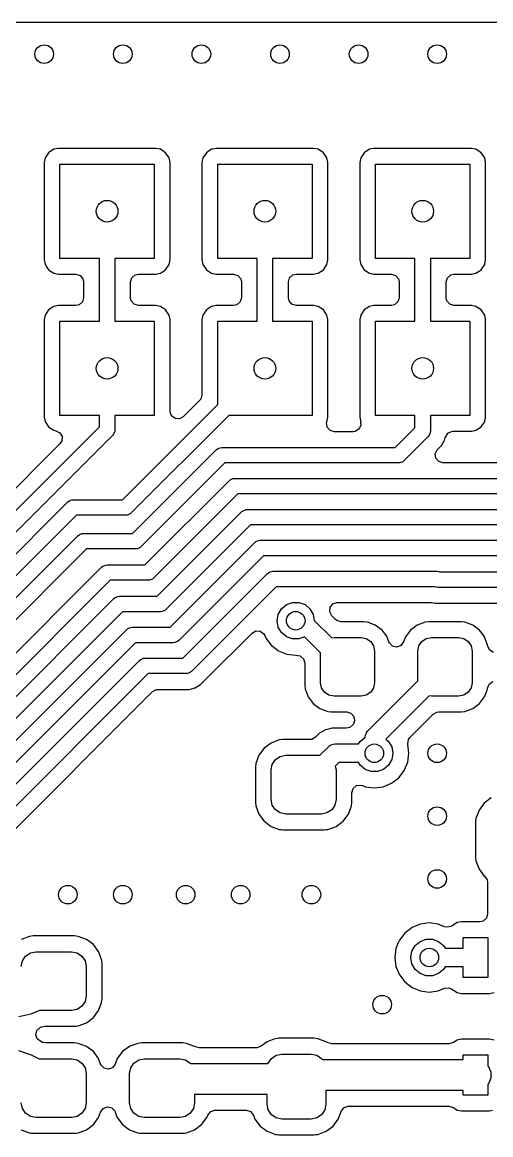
# Model space of a CAD drawing. Extents: x 5.33 to 7.27, y -5.07 to -3.93.
# Drawn here: x 6.186 to 6.484, y -4.638 to -3.93 of the extents above; entities that cross this region are included whole.
import ezdxf

# ---------------------------------------------------------------- set-up
doc = ezdxf.new("R2010")
doc.units = 0
doc.header["$MEASUREMENT"] = 0
doc.layers.add('BLACK', color=7, linetype='CONTINUOUS')

msp = doc.modelspace()

# ---------------------------------------------------------------- linework, layer by layer
at = {"layer": 'BLACK', "linetype": 'CONTINUOUS'}
for p, q in [((5.33467, -3.9297), (7.26533, -3.9297)), ((6.20278, -4.01278), (6.20056, -4.01609)), ((6.20609, -4.01056), (6.20278, -4.01278)), ((6.20901, -4.00998), (6.20609, -4.01056)), ((6.27099, -4.00998), (6.20901, -4.00998)), ((6.20901, -4.00998), (6.20901, -4.00998)), ((6.27391, -4.01056), (6.27099, -4.00998)), ((6.27722, -4.01278), (6.27391, -4.01056)), ((6.27944, -4.01609), (6.27722, -4.01278)), ((6.30317, -4.01278), (6.30096, -4.01609)), ((6.30648, -4.01056), (6.30317, -4.01278)), ((6.30941, -4.00998), (6.30648, -4.01056)), ((6.37138, -4.00998), (6.30941, -4.00998)), ((6.30941, -4.00998), (6.30941, -4.00998)), ((6.3743, -4.01056), (6.37138, -4.00998)), ((6.37762, -4.01278), (6.3743, -4.01056)), ((6.37983, -4.01609), (6.37762, -4.01278)), ((6.40356, -4.01278), (6.40135, -4.01609)), ((6.40688, -4.01056), (6.40356, -4.01278)), ((6.4098, -4.00998), (6.40688, -4.01056)), ((6.47177, -4.00998), (6.4098, -4.00998)), ((6.4098, -4.00998), (6.4098, -4.00998)), ((6.4747, -4.01056), (6.47177, -4.00998)), ((6.47801, -4.01278), (6.4747, -4.01056)), ((6.48023, -4.01609), (6.47801, -4.01278)), ((6.20056, -4.01609), (6.19998, -4.01901)), ((6.19998, -4.01901), (6.19998, -4.08099)), ((6.21, -4.08), (6.21, -4.02)), ((6.21, -4.02), (6.27, -4.02)), ((6.27, -4.02), (6.27, -4.08)), ((6.28002, -4.01901), (6.27944, -4.01609)), ((6.28002, -4.08099), (6.28002, -4.01901)), ((6.28002, -4.01901), (6.28002, -4.01901)), ((6.28002, -4.01901), (6.28002, -4.01901)), ((6.30096, -4.01609), (6.30037, -4.01901)), ((6.30037, -4.01901), (6.30037, -4.08099)), ((6.31039, -4.08), (6.31039, -4.02)), ((6.31039, -4.02), (6.37039, -4.02)), ((6.37039, -4.02), (6.37039, -4.08)), ((6.38041, -4.01901), (6.37983, -4.01609)), ((6.38041, -4.08099), (6.38041, -4.01901)), ((6.38041, -4.01901), (6.38041, -4.01901)), ((6.38041, -4.01901), (6.38041, -4.01901)), ((6.40135, -4.01609), (6.40077, -4.01901)), ((6.40077, -4.01901), (6.40077, -4.08099)), ((6.41079, -4.08), (6.41079, -4.02)), ((6.41079, -4.02), (6.47079, -4.02)), ((6.47079, -4.02), (6.47079, -4.08)), ((6.48081, -4.01901), (6.48023, -4.01609)), ((6.48081, -4.08099), (6.48081, -4.01901)), ((6.48081, -4.01901), (6.48081, -4.01901)), ((6.48081, -4.01901), (6.48081, -4.01901)), ((6.19998, -4.08099), (6.19998, -4.08099)), ((6.19998, -4.08099), (6.20056, -4.08391)), ((6.20056, -4.08391), (6.20278, -4.08722)), ((6.23508, -4.08), (6.21, -4.08)), ((6.23508, -4.12), (6.23508, -4.08)), ((6.27, -4.08), (6.24492, -4.08)), ((6.24492, -4.08), (6.24492, -4.12)), ((6.27722, -4.08722), (6.27944, -4.08391)), ((6.27944, -4.08391), (6.28002, -4.08099)), ((6.30037, -4.08099), (6.30037, -4.08099)), ((6.30037, -4.08099), (6.30096, -4.08391)), ((6.30096, -4.08391), (6.30317, -4.08722)), ((6.33547, -4.08), (6.31039, -4.08)), ((6.33547, -4.08984), (6.33547, -4.08)), ((6.37039, -4.08), (6.34531, -4.08)), ((6.34531, -4.08), (6.34531, -4.08984)), ((6.37762, -4.08722), (6.37983, -4.08391)), ((6.37983, -4.08391), (6.38041, -4.08099)), ((6.40077, -4.08099), (6.40077, -4.08099)), ((6.40077, -4.08099), (6.40135, -4.08391)), ((6.40135, -4.08391), (6.40356, -4.08722)), ((6.43587, -4.08), (6.41079, -4.08)), ((6.43587, -4.12), (6.43587, -4.08)), ((6.47079, -4.08), (6.44571, -4.08)), ((6.44571, -4.08), (6.44571, -4.12)), ((6.47801, -4.08722), (6.48023, -4.08391)), ((6.48023, -4.08391), (6.48081, -4.08099)), ((6.20278, -4.08722), (6.20609, -4.08944)), ((6.20609, -4.08944), (6.20609, -4.08944)), ((6.20609, -4.08944), (6.20901, -4.09002)), ((6.20901, -4.09002), (6.2201, -4.09002)), ((6.2201, -4.09002), (6.22278, -4.09081)), ((6.22278, -4.09081), (6.22461, -4.09292)), ((6.25494, -4.09498), (6.25573, -4.0923)), ((6.25573, -4.0923), (6.25784, -4.09047)), ((6.25784, -4.09047), (6.2599, -4.09002)), ((6.2599, -4.09002), (6.27099, -4.09002)), ((6.27099, -4.09002), (6.27268, -4.08968)), ((6.27099, -4.09002), (6.27099, -4.09002)), ((6.27099, -4.09002), (6.27099, -4.09002)), ((6.27099, -4.09002), (6.27099, -4.09002)), ((6.27268, -4.08968), (6.27391, -4.08944)), ((6.27391, -4.08944), (6.27722, -4.08722)), ((6.30317, -4.08722), (6.30648, -4.08944)), ((6.30648, -4.08944), (6.30648, -4.08944)), ((6.30648, -4.08944), (6.30941, -4.09002)), ((6.30941, -4.09002), (6.32049, -4.09002)), ((6.32049, -4.09002), (6.32317, -4.09081)), ((6.32317, -4.09081), (6.325, -4.09292)), ((6.33547, -4.12), (6.33547, -4.08984)), ((6.34531, -4.08984), (6.34531, -4.12)), ((6.35533, -4.09498), (6.35612, -4.0923)), ((6.35612, -4.0923), (6.35823, -4.09047)), ((6.35823, -4.09047), (6.3603, -4.09002)), ((6.3603, -4.09002), (6.37138, -4.09002)), ((6.37138, -4.09002), (6.37307, -4.08968)), ((6.37138, -4.09002), (6.37138, -4.09002)), ((6.37138, -4.09002), (6.37138, -4.09002)), ((6.37138, -4.09002), (6.37138, -4.09002)), ((6.37307, -4.08968), (6.3743, -4.08944)), ((6.3743, -4.08944), (6.37762, -4.08722)), ((6.40356, -4.08722), (6.40688, -4.08944)), ((6.40688, -4.08944), (6.40688, -4.08944)), ((6.40688, -4.08944), (6.4098, -4.09002)), ((6.4098, -4.09002), (6.42089, -4.09002)), ((6.42089, -4.09002), (6.42357, -4.09081)), ((6.42357, -4.09081), (6.4254, -4.09292)), ((6.45573, -4.09498), (6.45652, -4.0923)), ((6.45652, -4.0923), (6.45863, -4.09047)), ((6.45863, -4.09047), (6.46069, -4.09002)), ((6.46069, -4.09002), (6.47177, -4.09002)), ((6.47177, -4.09002), (6.47346, -4.08968)), ((6.47177, -4.09002), (6.47177, -4.09002)), ((6.47177, -4.09002), (6.47177, -4.09002)), ((6.47177, -4.09002), (6.47177, -4.09002)), ((6.47346, -4.08968), (6.4747, -4.08944)), ((6.4747, -4.08944), (6.47801, -4.08722)), ((6.22461, -4.09292), (6.22506, -4.09498)), ((6.22506, -4.09498), (6.22506, -4.10502)), ((6.25494, -4.10502), (6.25494, -4.09498)), ((6.325, -4.09292), (6.32545, -4.09498)), ((6.32545, -4.09498), (6.32545, -4.10502)), ((6.35533, -4.10502), (6.35533, -4.09498)), ((6.4254, -4.09292), (6.42585, -4.09498)), ((6.42585, -4.09498), (6.42585, -4.10502)), ((6.45573, -4.10502), (6.45573, -4.09498)), ((6.22506, -4.10502), (6.22427, -4.1077)), ((6.25539, -4.10708), (6.25494, -4.10502)), ((6.32545, -4.10502), (6.32467, -4.1077)), ((6.35578, -4.10708), (6.35533, -4.10502)), ((6.42585, -4.10502), (6.42506, -4.1077)), ((6.45618, -4.10708), (6.45573, -4.10502)), ((6.20278, -4.11278), (6.20056, -4.11609)), ((6.20609, -4.11056), (6.20278, -4.11278)), ((6.20901, -4.10998), (6.20609, -4.11056)), ((6.2201, -4.10998), (6.20901, -4.10998)), ((6.20901, -4.10998), (6.20901, -4.10998)), ((6.22216, -4.10953), (6.2201, -4.10998)), ((6.22427, -4.1077), (6.22216, -4.10953)), ((6.25722, -4.10919), (6.25539, -4.10708)), ((6.2599, -4.10998), (6.25722, -4.10919)), ((6.27099, -4.10998), (6.2599, -4.10998)), ((6.27391, -4.11056), (6.27099, -4.10998)), ((6.27099, -4.10998), (6.27099, -4.10998)), ((6.27722, -4.11278), (6.27391, -4.11056)), ((6.27944, -4.11609), (6.27722, -4.11278)), ((6.30317, -4.11278), (6.30096, -4.11609)), ((6.30648, -4.11056), (6.30317, -4.11278)), ((6.30941, -4.10998), (6.30648, -4.11056)), ((6.32049, -4.10998), (6.30941, -4.10998)), ((6.30941, -4.10998), (6.30941, -4.10998)), ((6.32255, -4.10953), (6.32049, -4.10998)), ((6.32467, -4.1077), (6.32255, -4.10953)), ((6.35761, -4.10919), (6.35578, -4.10708)), ((6.3603, -4.10998), (6.35761, -4.10919)), ((6.37138, -4.10998), (6.3603, -4.10998)), ((6.3743, -4.11056), (6.37138, -4.10998)), ((6.37138, -4.10998), (6.37138, -4.10998)), ((6.37762, -4.11278), (6.3743, -4.11056)), ((6.37983, -4.11609), (6.37762, -4.11278)), ((6.40356, -4.11278), (6.40135, -4.11609)), ((6.40688, -4.11056), (6.40356, -4.11278)), ((6.4098, -4.10998), (6.40688, -4.11056)), ((6.42089, -4.10998), (6.4098, -4.10998)), ((6.4098, -4.10998), (6.4098, -4.10998)), ((6.42295, -4.10953), (6.42089, -4.10998)), ((6.42506, -4.1077), (6.42295, -4.10953)), ((6.45801, -4.10919), (6.45618, -4.10708)), ((6.46069, -4.10998), (6.45801, -4.10919)), ((6.47177, -4.10998), (6.46069, -4.10998)), ((6.4747, -4.11056), (6.47177, -4.10998)), ((6.47177, -4.10998), (6.47177, -4.10998)), ((6.47801, -4.11278), (6.4747, -4.11056)), ((6.48023, -4.11609), (6.47801, -4.11278)), ((6.20056, -4.11609), (6.19998, -4.11901)), ((6.19998, -4.11901), (6.19998, -4.18099)), ((6.21, -4.18), (6.21, -4.12)), ((6.21, -4.12), (6.23508, -4.12)), ((6.24492, -4.12), (6.27, -4.12)), ((6.27, -4.12), (6.27, -4.18)), ((6.28002, -4.11901), (6.27944, -4.11609)), ((6.28002, -4.17727), (6.28002, -4.11901)), ((6.28002, -4.11901), (6.28002, -4.11901)), ((6.28002, -4.11901), (6.28002, -4.11901)), ((6.30096, -4.11609), (6.30037, -4.11901)), ((6.30037, -4.11901), (6.30037, -4.16684)), ((6.31039, -4.17304), (6.31039, -4.12)), ((6.31039, -4.12), (6.33547, -4.12)), ((6.34531, -4.12), (6.37039, -4.12)), ((6.37039, -4.12), (6.37039, -4.18)), ((6.38041, -4.11901), (6.37983, -4.11609)), ((6.38041, -4.18099), (6.38041, -4.11901)), ((6.38041, -4.11901), (6.38041, -4.11901)), ((6.38041, -4.11901), (6.38041, -4.11901)), ((6.40135, -4.11609), (6.40077, -4.11901)), ((6.40077, -4.11901), (6.40077, -4.18099)), ((6.41079, -4.18), (6.41079, -4.12)), ((6.41079, -4.12), (6.43587, -4.12)), ((6.44571, -4.12), (6.47079, -4.12)), ((6.47079, -4.12), (6.47079, -4.18)), ((6.48081, -4.11901), (6.48023, -4.11609)), ((6.48081, -4.18099), (6.48081, -4.11901)), ((6.48081, -4.11901), (6.48081, -4.11901)), ((6.48081, -4.11901), (6.48081, -4.11901)), ((6.29892, -4.17034), (6.292, -4.17727)), ((6.29959, -4.16952), (6.29892, -4.17034)), ((6.30037, -4.16684), (6.29959, -4.16952)), ((6.24984, -4.2336), (6.31039, -4.17304)), ((6.28003, -4.17762), (6.28002, -4.17727)), ((6.28101, -4.18024), (6.28003, -4.17762)), ((6.292, -4.17727), (6.28849, -4.18078)), ((6.19998, -4.18099), (6.19998, -4.18099)), ((6.19998, -4.18099), (6.20056, -4.18391)), ((6.20056, -4.18391), (6.20278, -4.18722)), ((6.23508, -4.18), (6.21, -4.18)), ((6.23508, -4.18716), (6.23508, -4.18)), ((6.27, -4.18), (6.24492, -4.18)), ((6.24492, -4.18), (6.24492, -4.1892)), ((6.31735, -4.18), (6.25535, -4.242)), ((6.28325, -4.18192), (6.28101, -4.18024)), ((6.28603, -4.18212), (6.28325, -4.18192)), ((6.28849, -4.18078), (6.28603, -4.18212)), ((6.37039, -4.18), (6.31735, -4.18)), ((6.37967, -4.18471), (6.37975, -4.18439)), ((6.38007, -4.18747), (6.37967, -4.18471)), ((6.37974, -4.18439), (6.38003, -4.1829)), ((6.37975, -4.18439), (6.37974, -4.18439)), ((6.38003, -4.1829), (6.38041, -4.18099)), ((6.40077, -4.18099), (6.40077, -4.18099)), ((6.40077, -4.18099), (6.40144, -4.18439)), ((6.40144, -4.18439), (6.40128, -4.18442)), ((6.40128, -4.18442), (6.40148, -4.1863)), ((6.43587, -4.18), (6.41079, -4.18)), ((6.43587, -4.1878), (6.43587, -4.18)), ((6.47079, -4.18), (6.44571, -4.18)), ((6.44571, -4.18), (6.44571, -4.18984)), ((6.47801, -4.18722), (6.48023, -4.18391)), ((6.48023, -4.18391), (6.48081, -4.18099)), ((6.02716, -4.39508), (6.23508, -4.18716)), ((6.20278, -4.18722), (6.20609, -4.18944)), ((6.20609, -4.18944), (6.20609, -4.18944)), ((6.20609, -4.18944), (6.20745, -4.18971)), ((6.20745, -4.18971), (6.20992, -4.191)), ((6.20992, -4.191), (6.21131, -4.19343)), ((6.24409, -4.19193), (6.24348, -4.19268)), ((6.24474, -4.19037), (6.24409, -4.19193)), ((6.24409, -4.19193), (6.24409, -4.19193)), ((6.24483, -4.19016), (6.24474, -4.19037)), ((6.24492, -4.1892), (6.24483, -4.19016)), ((6.24483, -4.19016), (6.24483, -4.19016)), ((6.3819, -4.18959), (6.38007, -4.18747)), ((6.38458, -4.19037), (6.3819, -4.18959)), ((6.3966, -4.19037), (6.38458, -4.19037)), ((6.39783, -4.19022), (6.3966, -4.19037)), ((6.40023, -4.18879), (6.39783, -4.19022)), ((6.40148, -4.1863), (6.40023, -4.18879)), ((6.42328, -4.20039), (6.43587, -4.1878)), ((6.44553, -4.191), (6.44488, -4.19258)), ((6.44561, -4.1908), (6.44553, -4.191)), ((6.44571, -4.18984), (6.44561, -4.1908)), ((6.44561, -4.1908), (6.44561, -4.1908)), ((6.45522, -4.1937), (6.45668, -4.19131)), ((6.45668, -4.19131), (6.45919, -4.19009)), ((6.45919, -4.19009), (6.46001, -4.19002)), ((6.46001, -4.19002), (6.47177, -4.19002)), ((6.47177, -4.19002), (6.47395, -4.18959)), ((6.47177, -4.19002), (6.47177, -4.19002)), ((6.47177, -4.19002), (6.47177, -4.19002)), ((6.47177, -4.19002), (6.47177, -4.19002)), ((6.47395, -4.18959), (6.4747, -4.18944)), ((6.4747, -4.18944), (6.47801, -4.18722)), ((6.24348, -4.19268), (6.03268, -4.40348)), ((6.20999, -4.19808), (6.16302, -4.24505)), ((6.21116, -4.19622), (6.20999, -4.19808)), ((6.21131, -4.19343), (6.21116, -4.19622)), ((6.44427, -4.19332), (6.42879, -4.20879)), ((6.44488, -4.19258), (6.44427, -4.19332)), ((6.44488, -4.19258), (6.44488, -4.19258)), ((6.45017, -4.20159), (6.45274, -4.19902)), ((6.45274, -4.19902), (6.4544, -4.19614)), ((6.45274, -4.19902), (6.45274, -4.19902)), ((6.45274, -4.19902), (6.45274, -4.19902)), ((6.4544, -4.19614), (6.45471, -4.19561)), ((6.45471, -4.19561), (6.45488, -4.19496)), ((6.45488, -4.19496), (6.45493, -4.19481)), ((6.45493, -4.19481), (6.45522, -4.1937)), ((6.45493, -4.19481), (6.45493, -4.19481)), ((6.2562, -4.25508), (6.30944, -4.20184)), ((6.30944, -4.20184), (6.31018, -4.20122)), ((6.31018, -4.20122), (6.31196, -4.20049)), ((6.31196, -4.20049), (6.31292, -4.20039)), ((6.31292, -4.20039), (6.42328, -4.20039)), ((6.44877, -4.20439), (6.44993, -4.20185)), ((6.44916, -4.20716), (6.44877, -4.20439)), ((6.44993, -4.20185), (6.45017, -4.20159)), ((6.31496, -4.21024), (6.26171, -4.26348)), ((6.42531, -4.21024), (6.31496, -4.21024)), ((6.42628, -4.21014), (6.42531, -4.21024)), ((6.42679, -4.20993), (6.42628, -4.21014)), ((6.42628, -4.21014), (6.42628, -4.21014)), ((6.42805, -4.20941), (6.42679, -4.20993)), ((6.42879, -4.20879), (6.42805, -4.20941)), ((6.42805, -4.20941), (6.42805, -4.20941)), ((6.45099, -4.20927), (6.44916, -4.20716)), ((6.45368, -4.21006), (6.45099, -4.20927)), ((6.49676, -4.21006), (6.45368, -4.21006)), ((6.31959, -4.22039), (6.32011, -4.22017)), ((6.32011, -4.22017), (6.32107, -4.22008)), ((6.32011, -4.22017), (6.32011, -4.22017)), ((6.32107, -4.22008), (6.50296, -4.22008)), ((6.26404, -4.27508), (6.31759, -4.22152)), ((6.31759, -4.22152), (6.31834, -4.22091)), ((6.31834, -4.22091), (6.31959, -4.22039)), ((6.31834, -4.22091), (6.31834, -4.22091)), ((6.21504, -4.23504), (6.21578, -4.23443)), ((6.21578, -4.23443), (6.21682, -4.234)), ((6.21578, -4.23443), (6.21578, -4.23443)), ((6.21682, -4.234), (6.21756, -4.23369)), ((6.21756, -4.23369), (6.21852, -4.2336)), ((6.21756, -4.23369), (6.21756, -4.23369)), ((6.21852, -4.2336), (6.24984, -4.2336)), ((6.32311, -4.22992), (6.26955, -4.28348)), ((6.505, -4.22992), (6.32311, -4.22992)), ((6.03108, -4.419), (6.21504, -4.23504)), ((6.27188, -4.29508), (6.32575, -4.24121)), ((6.32575, -4.24121), (6.32649, -4.24059)), ((6.32649, -4.24059), (6.32753, -4.24016)), ((6.32649, -4.24059), (6.32649, -4.24059)), ((6.32753, -4.24016), (6.32827, -4.23986)), ((6.32827, -4.23986), (6.32923, -4.23977)), ((6.32827, -4.23986), (6.32827, -4.23986)), ((6.32923, -4.23977), (6.58327, -4.23977)), ((6.22056, -4.24344), (6.0366, -4.4274)), ((6.25187, -4.24344), (6.22056, -4.24344)), ((6.25284, -4.24335), (6.25187, -4.24344)), ((6.25335, -4.24313), (6.25284, -4.24335)), ((6.25284, -4.24335), (6.25284, -4.24335)), ((6.25461, -4.24261), (6.25335, -4.24313)), ((6.25535, -4.242), (6.25461, -4.24261)), ((6.25461, -4.24261), (6.25461, -4.24261)), ((6.22214, -4.25591), (6.22318, -4.25548)), ((6.22318, -4.25548), (6.22392, -4.25517)), ((6.22392, -4.25517), (6.22488, -4.25508)), ((6.22392, -4.25517), (6.22392, -4.25517)), ((6.22488, -4.25508), (6.2562, -4.25508)), ((6.33127, -4.24961), (6.27739, -4.30348)), ((6.58531, -4.24961), (6.33127, -4.24961)), ((6.03923, -4.43868), (6.2214, -4.25652)), ((6.2214, -4.25652), (6.22214, -4.25591)), ((6.22214, -4.25591), (6.22214, -4.25591)), ((6.28003, -4.31476), (6.3339, -4.26089)), ((6.3339, -4.26089), (6.33465, -4.26028)), ((6.33465, -4.26028), (6.33569, -4.25985)), ((6.33465, -4.26028), (6.33465, -4.26028)), ((6.33569, -4.25985), (6.33642, -4.25955)), ((6.33642, -4.25955), (6.33738, -4.25945)), ((6.33642, -4.25955), (6.33642, -4.25955)), ((6.33738, -4.25945), (6.6632, -4.25945)), ((6.22692, -4.26492), (6.04475, -4.44709)), ((6.25823, -4.26492), (6.22692, -4.26492)), ((6.25919, -4.26483), (6.25823, -4.26492)), ((6.25971, -4.26461), (6.25919, -4.26483)), ((6.25919, -4.26483), (6.25919, -4.26483)), ((6.26097, -4.26409), (6.25971, -4.26461)), ((6.26171, -4.26348), (6.26097, -4.26409)), ((6.26097, -4.26409), (6.26097, -4.26409)), ((6.33942, -4.26929), (6.28555, -4.32317)), ((6.66303, -4.26929), (6.33942, -4.26929)), ((6.05467, -4.45837), (6.23652, -4.27652)), ((6.23652, -4.27652), (6.23727, -4.27591)), ((6.23727, -4.27591), (6.23852, -4.27539)), ((6.23727, -4.27591), (6.23727, -4.27591)), ((6.23852, -4.27539), (6.23904, -4.27517)), ((6.23904, -4.27517), (6.24, -4.27508)), ((6.23904, -4.27517), (6.23904, -4.27517)), ((6.24, -4.27508), (6.26404, -4.27508)), ((6.26955, -4.28348), (6.26881, -4.28409)), ((6.28818, -4.33445), (6.34206, -4.28058)), ((6.34206, -4.28058), (6.3428, -4.27997)), ((6.3428, -4.27997), (6.34384, -4.27954)), ((6.3428, -4.27997), (6.3428, -4.27997)), ((6.34384, -4.27954), (6.34458, -4.27923)), ((6.34458, -4.27923), (6.34554, -4.27914)), ((6.34458, -4.27923), (6.34458, -4.27923)), ((6.34554, -4.27914), (6.45, -4.27914)), ((6.45, -4.27914), (6.45096, -4.27923)), ((6.45096, -4.27923), (6.45096, -4.27923)), ((6.45096, -4.27923), (6.45148, -4.27945)), ((6.45148, -4.27945), (6.45177, -4.27957)), ((6.45177, -4.27957), (6.74347, -4.27957)), ((6.24204, -4.28492), (6.06019, -4.46677)), ((6.26607, -4.28492), (6.24204, -4.28492)), ((6.26703, -4.28483), (6.26607, -4.28492)), ((6.26755, -4.28461), (6.26703, -4.28483)), ((6.26703, -4.28483), (6.26703, -4.28483)), ((6.26881, -4.28409), (6.26755, -4.28461)), ((6.26881, -4.28409), (6.26881, -4.28409)), ((6.34757, -4.28898), (6.2937, -4.34285)), ((6.44866, -4.28898), (6.34757, -4.28898)), ((6.44947, -4.28932), (6.44866, -4.28898)), ((6.45043, -4.28941), (6.44947, -4.28932)), ((6.44947, -4.28932), (6.44947, -4.28932)), ((6.74551, -4.28941), (6.45043, -4.28941)), ((6.06282, -4.47806), (6.24436, -4.29652)), ((6.24436, -4.29652), (6.24511, -4.29591)), ((6.24511, -4.29591), (6.24688, -4.29517)), ((6.24688, -4.29517), (6.24784, -4.29508)), ((6.24784, -4.29508), (6.27188, -4.29508)), ((6.24988, -4.30492), (6.06834, -4.48646)), ((6.27391, -4.30492), (6.24988, -4.30492)), ((6.27487, -4.30483), (6.27391, -4.30492)), ((6.27539, -4.30461), (6.27487, -4.30483)), ((6.27487, -4.30483), (6.27487, -4.30483)), ((6.27665, -4.30409), (6.27539, -4.30461)), ((6.27739, -4.30348), (6.27665, -4.30409)), ((6.27665, -4.30409), (6.27665, -4.30409)), ((6.3489, -4.30659), (6.35095, -4.30304)), ((6.35095, -4.30304), (6.35409, -4.3004)), ((6.35409, -4.3004), (6.35795, -4.299)), ((6.35795, -4.299), (6.36205, -4.299)), ((6.36205, -4.299), (6.36591, -4.3004)), ((6.36591, -4.3004), (6.36905, -4.30304)), ((6.36905, -4.30304), (6.3711, -4.30659)), ((6.38164, -4.30501), (6.38184, -4.30223)), ((6.38298, -4.30747), (6.38164, -4.30501)), ((6.38184, -4.30223), (6.38352, -4.29999)), ((6.38352, -4.29999), (6.38614, -4.29901)), ((6.38614, -4.29901), (6.38649, -4.299)), ((6.38649, -4.299), (6.4462, -4.299)), ((6.4462, -4.299), (6.44749, -4.29917)), ((6.44749, -4.29917), (6.44772, -4.29923)), ((6.44772, -4.29923), (6.44846, -4.29943)), ((6.44846, -4.29943), (6.4524, -4.29943)), ((6.4524, -4.29943), (6.74324, -4.29943)), ((6.34819, -4.31063), (6.3489, -4.30659)), ((6.3489, -4.31467), (6.34819, -4.31063)), ((6.3711, -4.30659), (6.37178, -4.31043)), ((6.37178, -4.31043), (6.38293, -4.32159)), ((6.38534, -4.30983), (6.38298, -4.30747)), ((6.38617, -4.31049), (6.38534, -4.30983)), ((6.38885, -4.31128), (6.38617, -4.31049)), ((6.40339, -4.31128), (6.38885, -4.31128)), ((6.40561, -4.31152), (6.40339, -4.31128)), ((6.40339, -4.31128), (6.40339, -4.31128)), ((6.41063, -4.31339), (6.40561, -4.31152)), ((6.40561, -4.31152), (6.40561, -4.31152)), ((6.44239, -4.31152), (6.43737, -4.31339)), ((6.4446, -4.31128), (6.44239, -4.31152)), ((6.44239, -4.31152), (6.44239, -4.31152)), ((6.44461, -4.31128), (6.4446, -4.31128)), ((6.46539, -4.31128), (6.44461, -4.31128)), ((6.4654, -4.31128), (6.46539, -4.31128)), ((6.46761, -4.31152), (6.4654, -4.31128)), ((6.47263, -4.31339), (6.46761, -4.31152)), ((6.46761, -4.31152), (6.46761, -4.31152)), ((6.07098, -4.49774), (6.25251, -4.31621)), ((6.25251, -4.31621), (6.25326, -4.31559)), ((6.25326, -4.31559), (6.25503, -4.31486)), ((6.25503, -4.31486), (6.25599, -4.31476)), ((6.25599, -4.31476), (6.28003, -4.31476)), ((6.30259, -4.34814), (6.33221, -4.31851)), ((6.33221, -4.31851), (6.33466, -4.31717)), ((6.33466, -4.31717), (6.33745, -4.31737)), ((6.33745, -4.31737), (6.33969, -4.31905)), ((6.33969, -4.31905), (6.3403, -4.32012)), ((6.35095, -4.31823), (6.3489, -4.31467)), ((6.35409, -4.32086), (6.35095, -4.31823)), ((6.41491, -4.3166), (6.41063, -4.31339)), ((6.41063, -4.31339), (6.41063, -4.31339)), ((6.41723, -4.3197), (6.41491, -4.3166)), ((6.43308, -4.3166), (6.42987, -4.32089)), ((6.43737, -4.31339), (6.43308, -4.3166)), ((6.43737, -4.31339), (6.43737, -4.31339)), ((6.47692, -4.3166), (6.47263, -4.31339)), ((6.47263, -4.31339), (6.47263, -4.31339)), ((6.47924, -4.3197), (6.47692, -4.3166)), ((6.25803, -4.32461), (6.0765, -4.50614)), ((6.28207, -4.32461), (6.25803, -4.32461)), ((6.28303, -4.32451), (6.28207, -4.32461)), ((6.28355, -4.3243), (6.28303, -4.32451)), ((6.28303, -4.32451), (6.28303, -4.32451)), ((6.2848, -4.32378), (6.28355, -4.3243)), ((6.28555, -4.32317), (6.2848, -4.32378)), ((6.2848, -4.32378), (6.2848, -4.32378)), ((6.3403, -4.32012), (6.3407, -4.3211)), ((6.3407, -4.3211), (6.34093, -4.32164)), ((6.34093, -4.32164), (6.34093, -4.32164)), ((6.34093, -4.32164), (6.34443, -4.3262)), ((6.34443, -4.3262), (6.3489, -4.32963)), ((6.35795, -4.32226), (6.35409, -4.32086)), ((6.36205, -4.32226), (6.35795, -4.32226)), ((6.36561, -4.32097), (6.36205, -4.32226)), ((6.37577, -4.33113), (6.36561, -4.32097)), ((6.38293, -4.32159), (6.38438, -4.3213)), ((6.38438, -4.3213), (6.4016, -4.3213)), ((6.4016, -4.3213), (6.4049, -4.32195)), ((6.4049, -4.32195), (6.40769, -4.32382)), ((6.40769, -4.32382), (6.40956, -4.32662)), ((6.41813, -4.32089), (6.41723, -4.3197)), ((6.41841, -4.32164), (6.41813, -4.32089)), ((6.41935, -4.32417), (6.41841, -4.32164)), ((6.41964, -4.32481), (6.41935, -4.32417)), ((6.42162, -4.32679), (6.41964, -4.32481)), ((6.42697, -4.32641), (6.42435, -4.32738)), ((6.42864, -4.32417), (6.42697, -4.32641)), ((6.42987, -4.32089), (6.42864, -4.32417)), ((6.42987, -4.32089), (6.42987, -4.32089)), ((6.43843, -4.32662), (6.4403, -4.32382)), ((6.4403, -4.32382), (6.44309, -4.32195)), ((6.44309, -4.32195), (6.44639, -4.3213)), ((6.44639, -4.3213), (6.46361, -4.3213)), ((6.46361, -4.3213), (6.46691, -4.32195)), ((6.46691, -4.32195), (6.4697, -4.32382)), ((6.4697, -4.32382), (6.47157, -4.32662)), ((6.48013, -4.32089), (6.47924, -4.3197)), ((6.48062, -4.32218), (6.48013, -4.32089)), ((6.48201, -4.32591), (6.48062, -4.32218)), ((6.48207, -4.32649), (6.48201, -4.32591)), ((6.48201, -4.32591), (6.48201, -4.32591)), ((6.48214, -4.32696), (6.48207, -4.32649)), ((6.3489, -4.32963), (6.34899, -4.3297)), ((6.34899, -4.3297), (6.3543, -4.3319)), ((6.3543, -4.3319), (6.36, -4.33265)), ((6.36, -4.33265), (6.36014, -4.33263)), ((6.36014, -4.33263), (6.36026, -4.33265)), ((6.36026, -4.33265), (6.36033, -4.33265)), ((6.36033, -4.33265), (6.36033, -4.33266)), ((6.36033, -4.33266), (6.3629, -4.33306)), ((6.3629, -4.33306), (6.36499, -4.33492)), ((6.37577, -4.35009), (6.37577, -4.33113)), ((6.40956, -4.32662), (6.41022, -4.32991)), ((6.41022, -4.32991), (6.41022, -4.35009)), ((6.42435, -4.32738), (6.42162, -4.32679)), ((6.43778, -4.32991), (6.43843, -4.32662)), ((6.43778, -4.34887), (6.43778, -4.32991)), ((6.47157, -4.32662), (6.47222, -4.32991)), ((6.47222, -4.32991), (6.47222, -4.35009)), ((6.48345, -4.32943), (6.48214, -4.32696)), ((6.48589, -4.3308), (6.48345, -4.32943)), ((6.07913, -4.51743), (6.26067, -4.33589)), ((6.26067, -4.33589), (6.26141, -4.33528)), ((6.26141, -4.33528), (6.26319, -4.33454)), ((6.26319, -4.33454), (6.26415, -4.33445)), ((6.26415, -4.33445), (6.28818, -4.33445)), ((6.36499, -4.33492), (6.36575, -4.33755)), ((6.36575, -4.33755), (6.36575, -4.35187)), ((6.26619, -4.34429), (6.08465, -4.52583)), ((6.29022, -4.34429), (6.26619, -4.34429)), ((6.29118, -4.3442), (6.29022, -4.34429)), ((6.2917, -4.34398), (6.29118, -4.3442)), ((6.29118, -4.3442), (6.29118, -4.3442)), ((6.29296, -4.34346), (6.2917, -4.34398)), ((6.2937, -4.34285), (6.29296, -4.34346)), ((6.29296, -4.34346), (6.29296, -4.34346)), ((6.26888, -4.35577), (6.27134, -4.35443)), ((6.27134, -4.35443), (6.27239, -4.35431)), ((6.27239, -4.35431), (6.28795, -4.35431)), ((6.28795, -4.35431), (6.28795, -4.35431)), ((6.28795, -4.35431), (6.28826, -4.35431)), ((6.28826, -4.35431), (6.29219, -4.35431)), ((6.29219, -4.35431), (6.29519, -4.35351)), ((6.29219, -4.35431), (6.29219, -4.35431)), ((6.29519, -4.35351), (6.29548, -4.35343)), ((6.29519, -4.35351), (6.29519, -4.35351)), ((6.29548, -4.35343), (6.29599, -4.35329)), ((6.29599, -4.35329), (6.2994, -4.35133)), ((6.2994, -4.35133), (6.30218, -4.34855)), ((6.30218, -4.34855), (6.30259, -4.34814)), ((6.30259, -4.34814), (6.30259, -4.34814)), ((6.36575, -4.35187), (6.36599, -4.35409)), ((6.36599, -4.35409), (6.36599, -4.35409)), ((6.36599, -4.35409), (6.36786, -4.35911)), ((6.37642, -4.35338), (6.37577, -4.35009)), ((6.37829, -4.35618), (6.37642, -4.35338)), ((6.40582, -4.38082), (6.43778, -4.34887)), ((6.40956, -4.35338), (6.40769, -4.35618)), ((6.41022, -4.35009), (6.40956, -4.35338)), ((6.47157, -4.35338), (6.4697, -4.35618)), ((6.47222, -4.35009), (6.47157, -4.35338)), ((6.48013, -4.35911), (6.48175, -4.35478)), ((6.48175, -4.35478), (6.48201, -4.35409)), ((6.48201, -4.35409), (6.48207, -4.35351)), ((6.48201, -4.35409), (6.48201, -4.35409)), ((6.48201, -4.35409), (6.48201, -4.35409)), ((6.48207, -4.35351), (6.48314, -4.35092)), ((6.48314, -4.35092), (6.48543, -4.34933)), ((6.09354, -4.53111), (6.26888, -4.35577)), ((6.36786, -4.35911), (6.36786, -4.35911)), ((6.36786, -4.35911), (6.37107, -4.3634)), ((6.38108, -4.35805), (6.37829, -4.35618)), ((6.38438, -4.3587), (6.38108, -4.35805)), ((6.4016, -4.3587), (6.38438, -4.3587)), ((6.4049, -4.35805), (6.4016, -4.3587)), ((6.40769, -4.35618), (6.4049, -4.35805)), ((6.44494, -4.35841), (6.41736, -4.38599)), ((6.44639, -4.3587), (6.44494, -4.35841)), ((6.46361, -4.3587), (6.44639, -4.3587)), ((6.46691, -4.35805), (6.46361, -4.3587)), ((6.4697, -4.35618), (6.46691, -4.35805)), ((6.47692, -4.3634), (6.48013, -4.35911)), ((6.37107, -4.3634), (6.37448, -4.36595)), ((6.37448, -4.36595), (6.37536, -4.36661)), ((6.37536, -4.36661), (6.37695, -4.3672)), ((6.37695, -4.3672), (6.38038, -4.36848)), ((6.38038, -4.36848), (6.38038, -4.36848)), ((6.38038, -4.36848), (6.3826, -4.36872)), ((6.3826, -4.36872), (6.3826, -4.36872)), ((6.3826, -4.36872), (6.3826, -4.36872)), ((6.3826, -4.36872), (6.3826, -4.36872)), ((6.3826, -4.36872), (6.39242, -4.36872)), ((6.39242, -4.36872), (6.3951, -4.36951)), ((6.44735, -4.37017), (6.4498, -4.36883)), ((6.4498, -4.36883), (6.45086, -4.36872)), ((6.45086, -4.36872), (6.46539, -4.36872)), ((6.46539, -4.36872), (6.46539, -4.36872)), ((6.46539, -4.36872), (6.46539, -4.36872)), ((6.46539, -4.36872), (6.4654, -4.36872)), ((6.4654, -4.36872), (6.46761, -4.36848)), ((6.46761, -4.36848), (6.47263, -4.36661)), ((6.46761, -4.36848), (6.46761, -4.36848)), ((6.46761, -4.36848), (6.46761, -4.36848)), ((6.47263, -4.36661), (6.47692, -4.3634)), ((6.3951, -4.36951), (6.39693, -4.37162)), ((6.39733, -4.37439), (6.39671, -4.37616)), ((6.39693, -4.37162), (6.39733, -4.37439)), ((6.43264, -4.38488), (6.44735, -4.37017)), ((6.37522, -4.38226), (6.37265, -4.38483)), ((6.37885, -4.38016), (6.37522, -4.38226)), ((6.37996, -4.37986), (6.37885, -4.38016)), ((6.37885, -4.38016), (6.37885, -4.38016)), ((6.3829, -4.37907), (6.37996, -4.37986)), ((6.37996, -4.37986), (6.37996, -4.37986)), ((6.39217, -4.37907), (6.3829, -4.37907)), ((6.39444, -4.37852), (6.39217, -4.37907)), ((6.39646, -4.37659), (6.39444, -4.37852)), ((6.39671, -4.37616), (6.39646, -4.37659)), ((6.40421, -4.38385), (6.40493, -4.38211)), ((6.40493, -4.38211), (6.40509, -4.38172)), ((6.40509, -4.38172), (6.40582, -4.38082)), ((6.3443, -4.38847), (6.33984, -4.39181)), ((6.34952, -4.38653), (6.3443, -4.38847)), ((6.35183, -4.38628), (6.34952, -4.38653)), ((6.36914, -4.38628), (6.35183, -4.38628)), ((6.35183, -4.38628), (6.35183, -4.38628)), ((6.3702, -4.38617), (6.36914, -4.38628)), ((6.37265, -4.38483), (6.3702, -4.38617)), ((6.38082, -4.39082), (6.38172, -4.39009)), ((6.38172, -4.39009), (6.3826, -4.38972)), ((6.3826, -4.38972), (6.38385, -4.38921)), ((6.38385, -4.38921), (6.385, -4.38909)), ((6.385, -4.38909), (6.39998, -4.38909)), ((6.39998, -4.38909), (6.40095, -4.38741)), ((6.40095, -4.38741), (6.40409, -4.38477)), ((6.40409, -4.38477), (6.40412, -4.38476)), ((6.40412, -4.38476), (6.40421, -4.38385)), ((6.41736, -4.38599), (6.41905, -4.38741)), ((6.41905, -4.38741), (6.4211, -4.39096)), ((6.43123, -4.38903), (6.43166, -4.38627)), ((6.43127, -4.3893), (6.43123, -4.38903)), ((6.43202, -4.395), (6.43127, -4.3893)), ((6.43127, -4.3893), (6.43127, -4.3893)), ((6.43166, -4.38627), (6.43264, -4.38488)), ((6.33651, -4.39627), (6.33456, -4.40149)), ((6.33984, -4.39181), (6.33651, -4.39627)), ((6.33651, -4.39627), (6.33651, -4.39627)), ((6.34707, -4.39904), (6.3501, -4.39701)), ((6.3501, -4.39701), (6.35368, -4.3963)), ((6.35368, -4.3963), (6.37535, -4.3963)), ((6.37535, -4.3963), (6.38082, -4.39082)), ((6.4211, -4.39096), (6.42181, -4.395)), ((6.42181, -4.395), (6.4211, -4.39904)), ((6.43127, -4.4007), (6.43202, -4.395)), ((6.33456, -4.40149), (6.33431, -4.4038)), ((6.33431, -4.4038), (6.33431, -4.4262)), ((6.33456, -4.40149), (6.33456, -4.40149)), ((6.34433, -4.40565), (6.34504, -4.40207)), ((6.34504, -4.40207), (6.34707, -4.39904)), ((6.38745, -4.40091), (6.38518, -4.40317)), ((6.38518, -4.40317), (6.38567, -4.40565)), ((6.39998, -4.40091), (6.38745, -4.40091)), ((6.40095, -4.40259), (6.39998, -4.40091)), ((6.40409, -4.40523), (6.40095, -4.40259)), ((6.41905, -4.40259), (6.41591, -4.40523)), ((6.4211, -4.39904), (6.41905, -4.40259)), ((6.42907, -4.40601), (6.43127, -4.4007)), ((6.34433, -4.42435), (6.34433, -4.40565)), ((6.38567, -4.40565), (6.38567, -4.42435)), ((6.40795, -4.40663), (6.40409, -4.40523)), ((6.41205, -4.40663), (6.40795, -4.40663)), ((6.41591, -4.40523), (6.41205, -4.40663)), ((6.42101, -4.41407), (6.42557, -4.41057)), ((6.42557, -4.41057), (6.42907, -4.40601)), ((6.39569, -4.42013), (6.39648, -4.41744)), ((6.39648, -4.41744), (6.39859, -4.41561)), ((6.39859, -4.41561), (6.40136, -4.41522)), ((6.40136, -4.41522), (6.40255, -4.41554)), ((6.40255, -4.41554), (6.4043, -4.41627)), ((6.4043, -4.41627), (6.41, -4.41702)), ((6.41, -4.41702), (6.4157, -4.41627)), ((6.4157, -4.41627), (6.42101, -4.41407)), ((6.34504, -4.42793), (6.34433, -4.42435)), ((6.38567, -4.42435), (6.38496, -4.42793)), ((6.39569, -4.4262), (6.39569, -4.42013)), ((6.4844, -4.42347), (6.47995, -4.42681)), ((6.33431, -4.4262), (6.33431, -4.4262)), ((6.33431, -4.4262), (6.33456, -4.42851)), ((6.33456, -4.42851), (6.33456, -4.42851)), ((6.33456, -4.42851), (6.33456, -4.42851)), ((6.33456, -4.42851), (6.33651, -4.43373)), ((6.34707, -4.43096), (6.34504, -4.42793)), ((6.3501, -4.43299), (6.34707, -4.43096)), ((6.38293, -4.43096), (6.3799, -4.43299)), ((6.38496, -4.42793), (6.38293, -4.43096)), ((6.39349, -4.43373), (6.3952, -4.42915)), ((6.3952, -4.42915), (6.39544, -4.42851)), ((6.39544, -4.42851), (6.39569, -4.4262)), ((6.39544, -4.42851), (6.39544, -4.42851)), ((6.39569, -4.4262), (6.39569, -4.4262)), ((6.39569, -4.4262), (6.39569, -4.4262)), ((6.47661, -4.43127), (6.47466, -4.43649)), ((6.47995, -4.42681), (6.47661, -4.43127)), ((6.47661, -4.43127), (6.47661, -4.43127)), ((6.33651, -4.43373), (6.33651, -4.43373)), ((6.33651, -4.43373), (6.33651, -4.43373)), ((6.33651, -4.43373), (6.33984, -4.43819)), ((6.33984, -4.43819), (6.3443, -4.44153)), ((6.35368, -4.4337), (6.3501, -4.43299)), ((6.37632, -4.4337), (6.35368, -4.4337)), ((6.3799, -4.43299), (6.37632, -4.4337)), ((6.3857, -4.44153), (6.39016, -4.43819)), ((6.39016, -4.43819), (6.39349, -4.43373)), ((6.47466, -4.43649), (6.47441, -4.4388)), ((6.47441, -4.4388), (6.47441, -4.4612)), ((6.47466, -4.43649), (6.47466, -4.43649)), ((6.3443, -4.44153), (6.3443, -4.44153)), ((6.3443, -4.44153), (6.34952, -4.44347)), ((6.34952, -4.44347), (6.34952, -4.44347)), ((6.34952, -4.44347), (6.35067, -4.4436)), ((6.35067, -4.4436), (6.35183, -4.44372)), ((6.35183, -4.44372), (6.37817, -4.44372)), ((6.37817, -4.44372), (6.37919, -4.44361)), ((6.37919, -4.44361), (6.38048, -4.44347)), ((6.38048, -4.44347), (6.3857, -4.44153)), ((6.38048, -4.44347), (6.38048, -4.44347)), ((6.38048, -4.44347), (6.38048, -4.44347)), ((6.47441, -4.4612), (6.47441, -4.4612)), ((6.47441, -4.4612), (6.47466, -4.46351)), ((6.47466, -4.46351), (6.47466, -4.46351)), ((6.47466, -4.46351), (6.47466, -4.46351)), ((6.47466, -4.46351), (6.47661, -4.46873)), ((6.47661, -4.46873), (6.47661, -4.46873)), ((6.47661, -4.46873), (6.47661, -4.46873)), ((6.47661, -4.46873), (6.47995, -4.47319)), ((6.47995, -4.47319), (6.47995, -4.47319)), ((6.47995, -4.47319), (6.47995, -4.47319)), ((6.47995, -4.47319), (6.47995, -4.47319)), ((6.47995, -4.47319), (6.48012, -4.47332)), ((6.48012, -4.47332), (6.48179, -4.47555)), ((6.48179, -4.47555), (6.48211, -4.47729)), ((6.48211, -4.47729), (6.48211, -4.49726)), ((6.445, -4.50298), (6.4393, -4.50373)), ((6.4507, -4.50373), (6.445, -4.50298)), ((6.46263, -4.50281), (6.45941, -4.50495)), ((6.46555, -4.50222), (6.46263, -4.50281)), ((6.47715, -4.50222), (6.46555, -4.50222)), ((6.46555, -4.50222), (6.46555, -4.50222)), ((6.47921, -4.50178), (6.47715, -4.50222)), ((6.48132, -4.49995), (6.47921, -4.50178)), ((6.48211, -4.49726), (6.48132, -4.49995)), ((6.42943, -4.50943), (6.42593, -4.51399)), ((6.43399, -4.50593), (6.42943, -4.50943)), ((6.43665, -4.50483), (6.43399, -4.50593)), ((6.43399, -4.50593), (6.43399, -4.50593)), ((6.43399, -4.50593), (6.43399, -4.50593)), ((6.4393, -4.50373), (6.43665, -4.50483)), ((6.45476, -4.50541), (6.4507, -4.50373)), ((6.4507, -4.50373), (6.4507, -4.50373)), ((6.45674, -4.50579), (6.45476, -4.50541)), ((6.45941, -4.50495), (6.45674, -4.50579)), ((6.19062, -4.51153), (6.1854, -4.51347)), ((6.19293, -4.51128), (6.19062, -4.51153)), ((6.21927, -4.51128), (6.19293, -4.51128)), ((6.19293, -4.51128), (6.19293, -4.51128)), ((6.22158, -4.51153), (6.21927, -4.51128)), ((6.2268, -4.51347), (6.22158, -4.51153)), ((6.22158, -4.51153), (6.22158, -4.51153)), ((6.23126, -4.51681), (6.2268, -4.51347)), ((6.2268, -4.51347), (6.2268, -4.51347)), ((6.2346, -4.52127), (6.23126, -4.51681)), ((6.42503, -4.51616), (6.42373, -4.5193)), ((6.42593, -4.51399), (6.42503, -4.51616)), ((6.42593, -4.51399), (6.42593, -4.51399)), ((6.4339, -4.52096), (6.43595, -4.51741)), ((6.43595, -4.51741), (6.43909, -4.51477)), ((6.43909, -4.51477), (6.44295, -4.51337)), ((6.44295, -4.51337), (6.44705, -4.51337)), ((6.44705, -4.51337), (6.45091, -4.51477)), ((6.45091, -4.51477), (6.45405, -4.51741)), ((6.45405, -4.51741), (6.45504, -4.51913)), ((6.46654, -4.51913), (6.46654, -4.51224)), ((6.46654, -4.51224), (6.48228, -4.51224)), ((6.48228, -4.51224), (6.48228, -4.53783)), ((6.18614, -4.52707), (6.18817, -4.52404)), ((6.18817, -4.52404), (6.19121, -4.52201)), ((6.19121, -4.52201), (6.19478, -4.5213)), ((6.19478, -4.5213), (6.21742, -4.5213)), ((6.21742, -4.5213), (6.221, -4.52201)), ((6.221, -4.52201), (6.22403, -4.52404)), ((6.22403, -4.52404), (6.22606, -4.52707)), ((6.23599, -4.525), (6.2346, -4.52127)), ((6.2346, -4.52127), (6.2346, -4.52127)), ((6.2346, -4.52127), (6.2346, -4.52127)), ((6.42373, -4.5193), (6.42298, -4.525)), ((6.43319, -4.525), (6.4339, -4.52096)), ((6.45504, -4.51913), (6.46654, -4.51913)), ((6.18543, -4.53065), (6.18614, -4.52707)), ((6.22606, -4.52707), (6.22677, -4.53065)), ((6.22677, -4.53065), (6.22677, -4.54935)), ((6.23654, -4.52649), (6.23599, -4.525)), ((6.2366, -4.52697), (6.23654, -4.52649)), ((6.23654, -4.52649), (6.23654, -4.52649)), ((6.23654, -4.52649), (6.23654, -4.52649)), ((6.23679, -4.5288), (6.2366, -4.52697)), ((6.23679, -4.5512), (6.23679, -4.5288)), ((6.42298, -4.525), (6.42298, -4.525)), ((6.42298, -4.525), (6.42373, -4.5307)), ((6.42373, -4.5307), (6.42593, -4.53601)), ((6.4339, -4.52904), (6.43319, -4.525)), ((6.43595, -4.53259), (6.4339, -4.52904)), ((6.455, -4.53094), (6.45405, -4.53259)), ((6.46654, -4.53094), (6.455, -4.53094)), ((6.46654, -4.53783), (6.46654, -4.53094)), ((6.42593, -4.53601), (6.42593, -4.53601)), ((6.42593, -4.53601), (6.42943, -4.54057)), ((6.43909, -4.53523), (6.43595, -4.53259)), ((6.44295, -4.53663), (6.43909, -4.53523)), ((6.44705, -4.53663), (6.44295, -4.53663)), ((6.45091, -4.53523), (6.44705, -4.53663)), ((6.45405, -4.53259), (6.45091, -4.53523)), ((6.48228, -4.53783), (6.46654, -4.53783)), ((6.42943, -4.54057), (6.43399, -4.54407)), ((6.43399, -4.54407), (6.43399, -4.54407)), ((6.43399, -4.54407), (6.4393, -4.54627)), ((6.4507, -4.54627), (6.45468, -4.54462)), ((6.45468, -4.54462), (6.45746, -4.54432)), ((6.45746, -4.54432), (6.45934, -4.54508)), ((6.45934, -4.54508), (6.46263, -4.54727)), ((6.22606, -4.55293), (6.22403, -4.55596)), ((6.22677, -4.54935), (6.22606, -4.55293)), ((6.23654, -4.55351), (6.23679, -4.5512)), ((6.23679, -4.5512), (6.23679, -4.5512)), ((6.23679, -4.5512), (6.23679, -4.5512)), ((6.4393, -4.54627), (6.445, -4.54702)), ((6.445, -4.54702), (6.4507, -4.54627)), ((6.46263, -4.54727), (6.46263, -4.54727)), ((6.46263, -4.54727), (6.46555, -4.54785)), ((6.46555, -4.54785), (6.48327, -4.54785)), ((6.48327, -4.54785), (6.48619, -4.54727)), ((6.19701, -4.5587), (6.19142, -4.56102)), ((6.21742, -4.5587), (6.19701, -4.5587)), ((6.221, -4.55799), (6.21742, -4.5587)), ((6.22403, -4.55596), (6.221, -4.55799)), ((6.23126, -4.56319), (6.2346, -4.55873)), ((6.2346, -4.55873), (6.23645, -4.55376)), ((6.23645, -4.55376), (6.23654, -4.55351)), ((6.23654, -4.55351), (6.23654, -4.55351)), ((6.19142, -4.56102), (6.18391, -4.56282)), ((6.22158, -4.56847), (6.2268, -4.56653)), ((6.2268, -4.56653), (6.23126, -4.56319)), ((6.19471, -4.57416), (6.1954, -4.57145)), ((6.19559, -4.57681), (6.19471, -4.57416)), ((6.1954, -4.57145), (6.19744, -4.56954)), ((6.19744, -4.56954), (6.19777, -4.5694)), ((6.19777, -4.5694), (6.19828, -4.56918)), ((6.19828, -4.56918), (6.19849, -4.5691)), ((6.19849, -4.5691), (6.20039, -4.56872)), ((6.20039, -4.56872), (6.21927, -4.56872)), ((6.21927, -4.56872), (6.22029, -4.56861)), ((6.21927, -4.56872), (6.21927, -4.56872)), ((6.22029, -4.56861), (6.22158, -4.56847)), ((6.22158, -4.56847), (6.22158, -4.56847)), ((6.22158, -4.56847), (6.22158, -4.56847)), ((6.19777, -4.57856), (6.19559, -4.57681)), ((6.19885, -4.57901), (6.19777, -4.57856)), ((6.20075, -4.57939), (6.19885, -4.57901)), ((6.21927, -4.57939), (6.20075, -4.57939)), ((6.22158, -4.57964), (6.21927, -4.57939)), ((6.21927, -4.57939), (6.21927, -4.57939)), ((6.2268, -4.58158), (6.22158, -4.57964)), ((6.22158, -4.57964), (6.22158, -4.57964)), ((6.25823, -4.58012), (6.2545, -4.58151)), ((6.25952, -4.57964), (6.25823, -4.58012)), ((6.26183, -4.57939), (6.25952, -4.57964)), ((6.28817, -4.57939), (6.26183, -4.57939)), ((6.26183, -4.57939), (6.26183, -4.57939)), ((6.29048, -4.57964), (6.28817, -4.57939)), ((6.2957, -4.58158), (6.29048, -4.57964)), ((6.29048, -4.57964), (6.29048, -4.57964)), ((6.34182, -4.57863), (6.33798, -4.58151)), ((6.34192, -4.5786), (6.34182, -4.57863)), ((6.34612, -4.57703), (6.34192, -4.5786)), ((6.34704, -4.57669), (6.34612, -4.57703)), ((6.34935, -4.57644), (6.34704, -4.57669)), ((6.37175, -4.57644), (6.34935, -4.57644)), ((6.34935, -4.57644), (6.34935, -4.57644)), ((6.37406, -4.57669), (6.37175, -4.57644)), ((6.37406, -4.57669), (6.37406, -4.57669)), ((6.37928, -4.57863), (6.37406, -4.57669)), ((6.37976, -4.57899), (6.37928, -4.57863)), ((6.37928, -4.57863), (6.37928, -4.57863)), ((6.37928, -4.57863), (6.37928, -4.57863)), ((6.38005, -4.57919), (6.37976, -4.57899)), ((6.38273, -4.57998), (6.38005, -4.57919)), ((6.45757, -4.57998), (6.38273, -4.57998)), ((6.45766, -4.57998), (6.45757, -4.57998)), ((6.46033, -4.57914), (6.45766, -4.57998)), ((6.46263, -4.57761), (6.46033, -4.57914)), ((6.46555, -4.57703), (6.46263, -4.57761)), ((6.46263, -4.57761), (6.46263, -4.57761)), ((6.48327, -4.57703), (6.46555, -4.57703)), ((6.46555, -4.57703), (6.46555, -4.57703)), ((6.48619, -4.57761), (6.48327, -4.57703)), ((6.18364, -4.58417), (6.19177, -4.58692)), ((6.19177, -4.58692), (6.19681, -4.58941)), ((6.23126, -4.58492), (6.2268, -4.58158)), ((6.2268, -4.58158), (6.2268, -4.58158)), ((6.2346, -4.58938), (6.23126, -4.58492)), ((6.24984, -4.58492), (6.24651, -4.58938)), ((6.2543, -4.58158), (6.24984, -4.58492)), ((6.2545, -4.58151), (6.2543, -4.58158)), ((6.29573, -4.5816), (6.2957, -4.58158)), ((6.29589, -4.58171), (6.29573, -4.5816)), ((6.29598, -4.58174), (6.29589, -4.58171)), ((6.29601, -4.58175), (6.29598, -4.58174)), ((6.29857, -4.5825), (6.29601, -4.58175)), ((6.29601, -4.58175), (6.29601, -4.58175)), ((6.335, -4.5825), (6.29857, -4.5825)), ((6.33536, -4.58249), (6.335, -4.5825)), ((6.33798, -4.58151), (6.33536, -4.58249)), ((6.34459, -4.5892), (6.34762, -4.58717)), ((6.34762, -4.58717), (6.3512, -4.58646)), ((6.3512, -4.58646), (6.3699, -4.58646)), ((6.3699, -4.58646), (6.37348, -4.58717)), ((6.37348, -4.58717), (6.37651, -4.5892)), ((6.46654, -4.59), (6.46654, -4.58705)), ((6.46654, -4.58705), (6.48228, -4.58705)), ((6.48228, -4.58705), (6.48228, -4.59406)), ((6.19681, -4.58941), (6.21742, -4.58941)), ((6.21742, -4.58941), (6.221, -4.59012)), ((6.221, -4.59012), (6.22403, -4.59215)), ((6.22403, -4.59215), (6.22606, -4.59518)), ((6.22606, -4.59518), (6.22677, -4.59876)), ((6.2359, -4.59288), (6.2346, -4.58938)), ((6.2346, -4.58938), (6.2346, -4.58938)), ((6.2346, -4.58938), (6.2346, -4.58938)), ((6.2362, -4.59353), (6.2359, -4.59288)), ((6.23817, -4.5955), (6.2362, -4.59353)), ((6.2409, -4.5961), (6.23817, -4.5955)), ((6.24352, -4.59512), (6.2409, -4.5961)), ((6.2452, -4.59288), (6.24352, -4.59512)), ((6.24651, -4.58938), (6.2452, -4.59288)), ((6.24651, -4.58938), (6.24651, -4.58938)), ((6.25433, -4.59876), (6.25504, -4.59518)), ((6.25504, -4.59518), (6.25707, -4.59215)), ((6.25707, -4.59215), (6.2601, -4.59012)), ((6.2601, -4.59012), (6.26368, -4.58941)), ((6.26368, -4.58941), (6.28632, -4.58941)), ((6.28632, -4.58941), (6.2899, -4.59012)), ((6.2899, -4.59012), (6.29293, -4.59215)), ((6.29293, -4.59215), (6.29318, -4.59252)), ((6.29318, -4.59252), (6.3425, -4.59252)), ((6.3425, -4.59252), (6.34256, -4.59223)), ((6.34256, -4.59223), (6.34459, -4.5892)), ((6.37651, -4.5892), (6.37705, -4.59)), ((6.37705, -4.59), (6.46654, -4.59)), ((6.48228, -4.59406), (6.48259, -4.59437)), ((6.48259, -4.59437), (6.48406, -4.59792)), ((6.22677, -4.59876), (6.22677, -4.61746)), ((6.25433, -4.61746), (6.25433, -4.59876)), ((6.48406, -4.60176), (6.48259, -4.60531)), ((6.48406, -4.59792), (6.48406, -4.60176)), ((6.46654, -4.60969), (6.37925, -4.60969)), ((6.37925, -4.60969), (6.37925, -4.61844)), ((6.46654, -4.61264), (6.46654, -4.60969)), ((6.48259, -4.60531), (6.48228, -4.60562)), ((6.48228, -4.60562), (6.48228, -4.61264)), ((6.34185, -4.6122), (6.29567, -4.6122)), ((6.29567, -4.6122), (6.29567, -4.61746)), ((6.34185, -4.61844), (6.34185, -4.6122)), ((6.48228, -4.61264), (6.46654, -4.61264)), ((6.18614, -4.62104), (6.18543, -4.61746)), ((6.18817, -4.62407), (6.18614, -4.62104)), ((6.22606, -4.62104), (6.22403, -4.62407)), ((6.22677, -4.61746), (6.22606, -4.62104)), ((6.2346, -4.62684), (6.2359, -4.62334)), ((6.2359, -4.62334), (6.23758, -4.6211)), ((6.23758, -4.6211), (6.2402, -4.62012)), ((6.2402, -4.62012), (6.24293, -4.62072)), ((6.24293, -4.62072), (6.24491, -4.62269)), ((6.24491, -4.62269), (6.2452, -4.62334)), ((6.2452, -4.62334), (6.24651, -4.62684)), ((6.25504, -4.62104), (6.25433, -4.61746)), ((6.25707, -4.62407), (6.25504, -4.62104)), ((6.29496, -4.62104), (6.29293, -4.62407)), ((6.29567, -4.61746), (6.29496, -4.62104)), ((6.30401, -4.62545), (6.30569, -4.62321)), ((6.30569, -4.62321), (6.30831, -4.62224)), ((6.30831, -4.62224), (6.30866, -4.62222)), ((6.30866, -4.62222), (6.32849, -4.62222)), ((6.32849, -4.62222), (6.33117, -4.62301)), ((6.33117, -4.62301), (6.33301, -4.62512)), ((6.34256, -4.62202), (6.34185, -4.61844)), ((6.34459, -4.62506), (6.34256, -4.62202)), ((6.37854, -4.62202), (6.37651, -4.62506)), ((6.37925, -4.61844), (6.37854, -4.62202)), ((6.38821, -4.62479), (6.3889, -4.62293)), ((6.3889, -4.62293), (6.39058, -4.62069)), ((6.39058, -4.62069), (6.3932, -4.61972)), ((6.3932, -4.61972), (6.39355, -4.6197)), ((6.39355, -4.6197), (6.45757, -4.6197)), ((6.45757, -4.6197), (6.46025, -4.62049)), ((6.46025, -4.62049), (6.46033, -4.62054)), ((6.46033, -4.62054), (6.46263, -4.62208)), ((6.46263, -4.62208), (6.46555, -4.62266)), ((6.46555, -4.62266), (6.48327, -4.62266)), ((6.48327, -4.62266), (6.48521, -4.62227)), ((6.48327, -4.62266), (6.48327, -4.62266)), ((6.48327, -4.62266), (6.48327, -4.62266)), ((6.19121, -4.6261), (6.18817, -4.62407)), ((6.19478, -4.62681), (6.19121, -4.6261)), ((6.21742, -4.62681), (6.19478, -4.62681)), ((6.221, -4.6261), (6.21742, -4.62681)), ((6.22403, -4.62407), (6.221, -4.6261)), ((6.23126, -4.6313), (6.2346, -4.62684)), ((6.24651, -4.62684), (6.24651, -4.62684)), ((6.24651, -4.62684), (6.24651, -4.62684)), ((6.24651, -4.62684), (6.24984, -4.6313)), ((6.2601, -4.6261), (6.25707, -4.62407)), ((6.26368, -4.62681), (6.2601, -4.6261)), ((6.28632, -4.62681), (6.26368, -4.62681)), ((6.2899, -4.6261), (6.28632, -4.62681)), ((6.29293, -4.62407), (6.2899, -4.6261)), ((6.30016, -4.6313), (6.30349, -4.62684)), ((6.30349, -4.62684), (6.30401, -4.62545)), ((6.33301, -4.62512), (6.33314, -4.62545)), ((6.33314, -4.62545), (6.33403, -4.62782)), ((6.33403, -4.62782), (6.33403, -4.62782)), ((6.33403, -4.62782), (6.33736, -4.63228)), ((6.34762, -4.62708), (6.34459, -4.62506)), ((6.3512, -4.6278), (6.34762, -4.62708)), ((6.3699, -4.6278), (6.3512, -4.6278)), ((6.37348, -4.62708), (6.3699, -4.6278)), ((6.37651, -4.62506), (6.37348, -4.62708)), ((6.38374, -4.63228), (6.38708, -4.62782)), ((6.38708, -4.62782), (6.38821, -4.62479)), ((6.1854, -4.63464), (6.19062, -4.63658)), ((6.19062, -4.63658), (6.19062, -4.63658)), ((6.19062, -4.63658), (6.19178, -4.63671)), ((6.19178, -4.63671), (6.19293, -4.63683)), ((6.19293, -4.63683), (6.21927, -4.63683)), ((6.21927, -4.63683), (6.22029, -4.63672)), ((6.22029, -4.63672), (6.22158, -4.63658)), ((6.22158, -4.63658), (6.2268, -4.63464)), ((6.22158, -4.63658), (6.22158, -4.63658)), ((6.22158, -4.63658), (6.22158, -4.63658)), ((6.2268, -4.63464), (6.23126, -4.6313)), ((6.24984, -4.6313), (6.2543, -4.63464)), ((6.2543, -4.63464), (6.2543, -4.63464)), ((6.2543, -4.63464), (6.25952, -4.63658)), ((6.25952, -4.63658), (6.25952, -4.63658)), ((6.25952, -4.63658), (6.26067, -4.63671)), ((6.26067, -4.63671), (6.26183, -4.63683)), ((6.26183, -4.63683), (6.28817, -4.63683)), ((6.28817, -4.63683), (6.28919, -4.63672)), ((6.28919, -4.63672), (6.29048, -4.63658)), ((6.29048, -4.63658), (6.2957, -4.63464)), ((6.29048, -4.63658), (6.29048, -4.63658)), ((6.29048, -4.63658), (6.29048, -4.63658)), ((6.2957, -4.63464), (6.30016, -4.6313)), ((6.33736, -4.63228), (6.34182, -4.63562)), ((6.34182, -4.63562), (6.34182, -4.63562)), ((6.34182, -4.63562), (6.34704, -4.63757)), ((6.34704, -4.63757), (6.34704, -4.63757)), ((6.34704, -4.63757), (6.34819, -4.63769)), ((6.34819, -4.63769), (6.34935, -4.63781)), ((6.34935, -4.63781), (6.37175, -4.63781)), ((6.37175, -4.63781), (6.37277, -4.63771)), ((6.37277, -4.63771), (6.37406, -4.63757)), ((6.37406, -4.63757), (6.37928, -4.63562)), ((6.37406, -4.63757), (6.37406, -4.63757)), ((6.37406, -4.63757), (6.37406, -4.63757)), ((6.37928, -4.63562), (6.38374, -4.63228))]:
    msp.add_line(p, q, dxfattribs=at)
at = {"layer": 'BLACK'}
for centre, radius in [((6.2, -3.95), 0.00591), ((6.25, -3.95), 0.00591), ((6.3, -3.95), 0.00591), ((6.35, -3.95), 0.00591), ((6.4, -3.95), 0.00591), ((6.45, -3.95), 0.00591), ((6.24, -4.05), 0.00689), ((6.34039, -4.05), 0.00689), ((6.44079, -4.05), 0.00689), ((6.24, -4.15), 0.00689), ((6.34039, -4.15), 0.00689), ((6.44079, -4.15), 0.00689), ((6.36, -4.31063), 0.00591), ((6.41, -4.395), 0.00591), ((6.45, -4.395), 0.00591), ((6.45, -4.435), 0.00591), ((6.45, -4.475), 0.00591), ((6.215, -4.485), 0.00591), ((6.25, -4.485), 0.00591), ((6.29, -4.485), 0.00591), ((6.325, -4.485), 0.00591), ((6.37, -4.485), 0.00591), ((6.445, -4.525), 0.00591), ((6.415, -4.555), 0.00591)]:
    msp.add_circle(centre, radius, dxfattribs=at)

doc.saveas('drawing.dxf')
